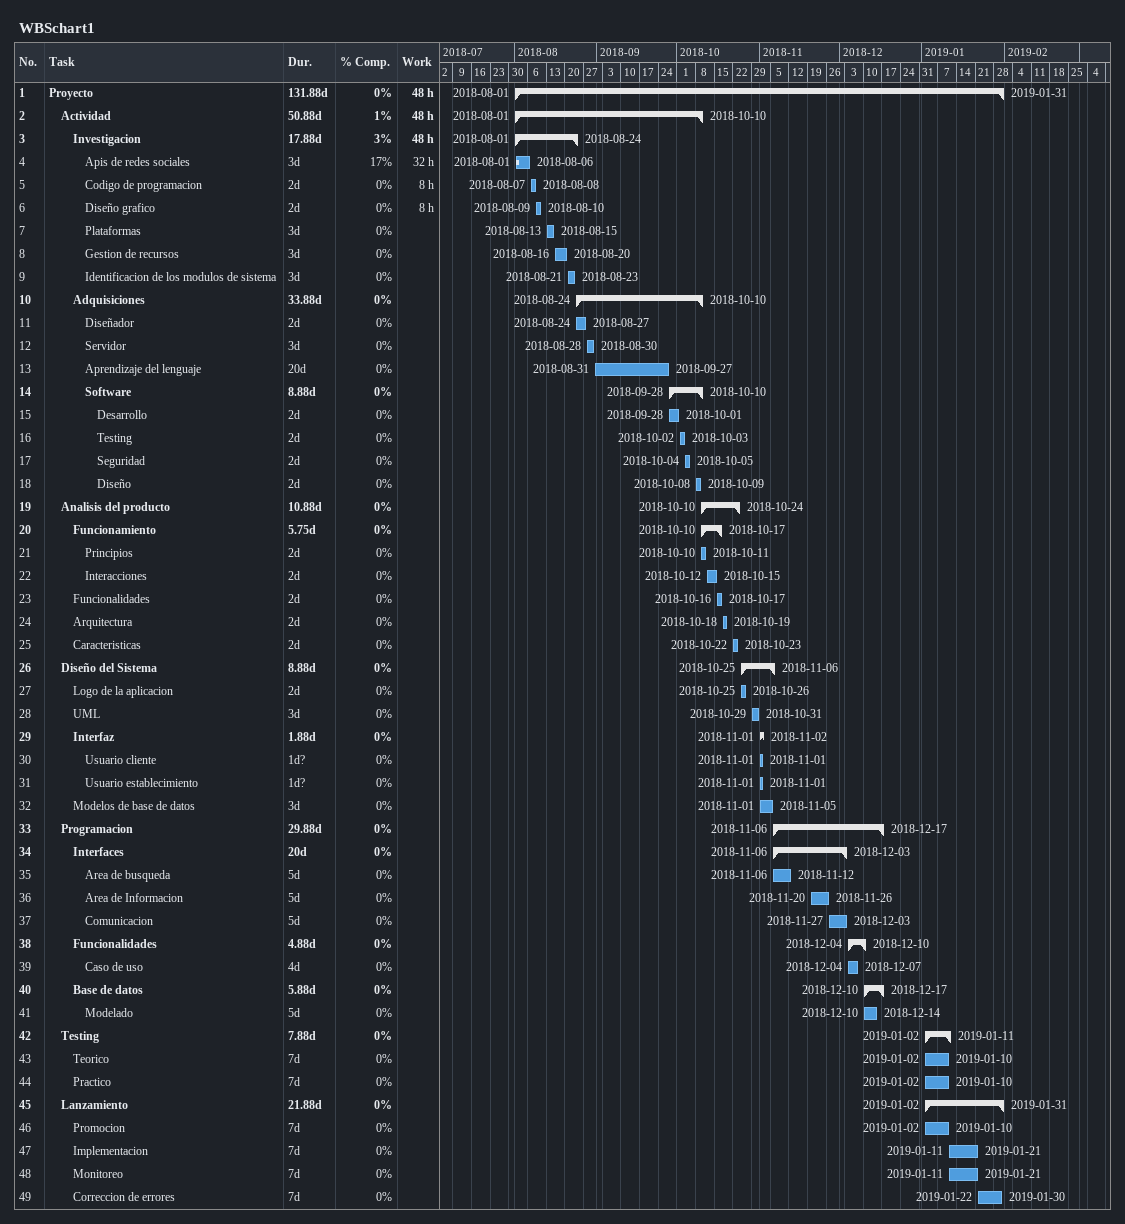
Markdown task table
WBSchart1

| ID | Level | Task | Duration | Start | Finish | % complete | Work (h) |
|---|---|---|---|---|---|---|---|
| 1 | 1 | **Proyecto** | 131.88d | 2018-08-01 | 2019-01-31 | 0 | 48 |
| 2 | 2 | **Actividad** | 50.88d | 2018-08-01 | 2018-10-10 | 1 | 48 |
| 3 | 3 | **Investigacion** | 17.88d | 2018-08-01 | 2018-08-24 | 3 | 48 |
| 4 | 4 | Apis de redes sociales | 3d | 2018-08-01 | 2018-08-06 | 17 | 32 |
| 5 | 4 | Codigo de programacion | 2d | 2018-08-07 | 2018-08-08 | 0 | 8 |
| 6 | 4 | Diseño grafico | 2d | 2018-08-09 | 2018-08-10 | 0 | 8 |
| 7 | 4 | Plataformas | 3d | 2018-08-13 | 2018-08-15 | 0 |  |
| 8 | 4 | Gestion de recursos | 3d | 2018-08-16 | 2018-08-20 | 0 |  |
| 9 | 4 | Identificacion de los modulos de sistema | 3d | 2018-08-21 | 2018-08-23 | 0 |  |
| 10 | 3 | **Adquisiciones** | 33.88d | 2018-08-24 | 2018-10-10 | 0 |  |
| 11 | 4 | Diseñador | 2d | 2018-08-24 | 2018-08-27 | 0 |  |
| 12 | 4 | Servidor | 3d | 2018-08-28 | 2018-08-30 | 0 |  |
| 13 | 4 | Aprendizaje del lenguaje | 20d | 2018-08-31 | 2018-09-27 | 0 |  |
| 14 | 4 | **Software** | 8.88d | 2018-09-28 | 2018-10-10 | 0 |  |
| 15 | 5 | Desarrollo | 2d | 2018-09-28 | 2018-10-01 | 0 |  |
| 16 | 5 | Testing | 2d | 2018-10-02 | 2018-10-03 | 0 |  |
| 17 | 5 | Seguridad | 2d | 2018-10-04 | 2018-10-05 | 0 |  |
| 18 | 5 | Diseño | 2d | 2018-10-08 | 2018-10-09 | 0 |  |
| 19 | 2 | **Analisis del producto** | 10.88d | 2018-10-10 | 2018-10-24 | 0 |  |
| 20 | 3 | **Funcionamiento** | 5.75d | 2018-10-10 | 2018-10-17 | 0 |  |
| 21 | 4 | Principios | 2d | 2018-10-10 | 2018-10-11 | 0 |  |
| 22 | 4 | Interacciones | 2d | 2018-10-12 | 2018-10-15 | 0 |  |
| 23 | 3 | Funcionalidades | 2d | 2018-10-16 | 2018-10-17 | 0 |  |
| 24 | 3 | Arquitectura | 2d | 2018-10-18 | 2018-10-19 | 0 |  |
| 25 | 3 | Caracteristicas | 2d | 2018-10-22 | 2018-10-23 | 0 |  |
| 26 | 2 | **Diseño del Sistema** | 8.88d | 2018-10-25 | 2018-11-06 | 0 |  |
| 27 | 3 | Logo de la aplicacion | 2d | 2018-10-25 | 2018-10-26 | 0 |  |
| 28 | 3 | UML | 3d | 2018-10-29 | 2018-10-31 | 0 |  |
| 29 | 3 | **Interfaz** | 1.88d | 2018-11-01 | 2018-11-02 | 0 |  |
| 30 | 4 | Usuario cliente | 1d? | 2018-11-01 | 2018-11-01 | 0 |  |
| 31 | 4 | Usuario establecimiento | 1d? | 2018-11-01 | 2018-11-01 | 0 |  |
| 32 | 3 | Modelos de base de datos | 3d | 2018-11-01 | 2018-11-05 | 0 |  |
| 33 | 2 | **Programacion** | 29.88d | 2018-11-06 | 2018-12-17 | 0 |  |
| 34 | 3 | **Interfaces** | 20d | 2018-11-06 | 2018-12-03 | 0 |  |
| 35 | 4 | Area de busqueda | 5d | 2018-11-06 | 2018-11-12 | 0 |  |
| 36 | 4 | Area de Informacion | 5d | 2018-11-20 | 2018-11-26 | 0 |  |
| 37 | 4 | Comunicacion | 5d | 2018-11-27 | 2018-12-03 | 0 |  |
| 38 | 3 | **Funcionalidades** | 4.88d | 2018-12-04 | 2018-12-10 | 0 |  |
| 39 | 4 | Caso de uso | 4d | 2018-12-04 | 2018-12-07 | 0 |  |
| 40 | 3 | **Base de datos** | 5.88d | 2018-12-10 | 2018-12-17 | 0 |  |
| 41 | 4 | Modelado | 5d | 2018-12-10 | 2018-12-14 | 0 |  |
| 42 | 2 | **Testing** | 7.88d | 2019-01-02 | 2019-01-11 | 0 |  |
| 43 | 3 | Teorico | 7d | 2019-01-02 | 2019-01-10 | 0 |  |
| 44 | 3 | Practico | 7d | 2019-01-02 | 2019-01-10 | 0 |  |
| 45 | 2 | **Lanzamiento** | 21.88d | 2019-01-02 | 2019-01-31 | 0 |  |
| 46 | 3 | Promocion | 7d | 2019-01-02 | 2019-01-10 | 0 |  |
| 47 | 3 | Implementacion | 7d | 2019-01-11 | 2019-01-21 | 0 |  |
| 48 | 3 | Monitoreo | 7d | 2019-01-11 | 2019-01-21 | 0 |  |
| 49 | 3 | Correccion de errores | 7d | 2019-01-22 | 2019-01-30 | 0 |  |
